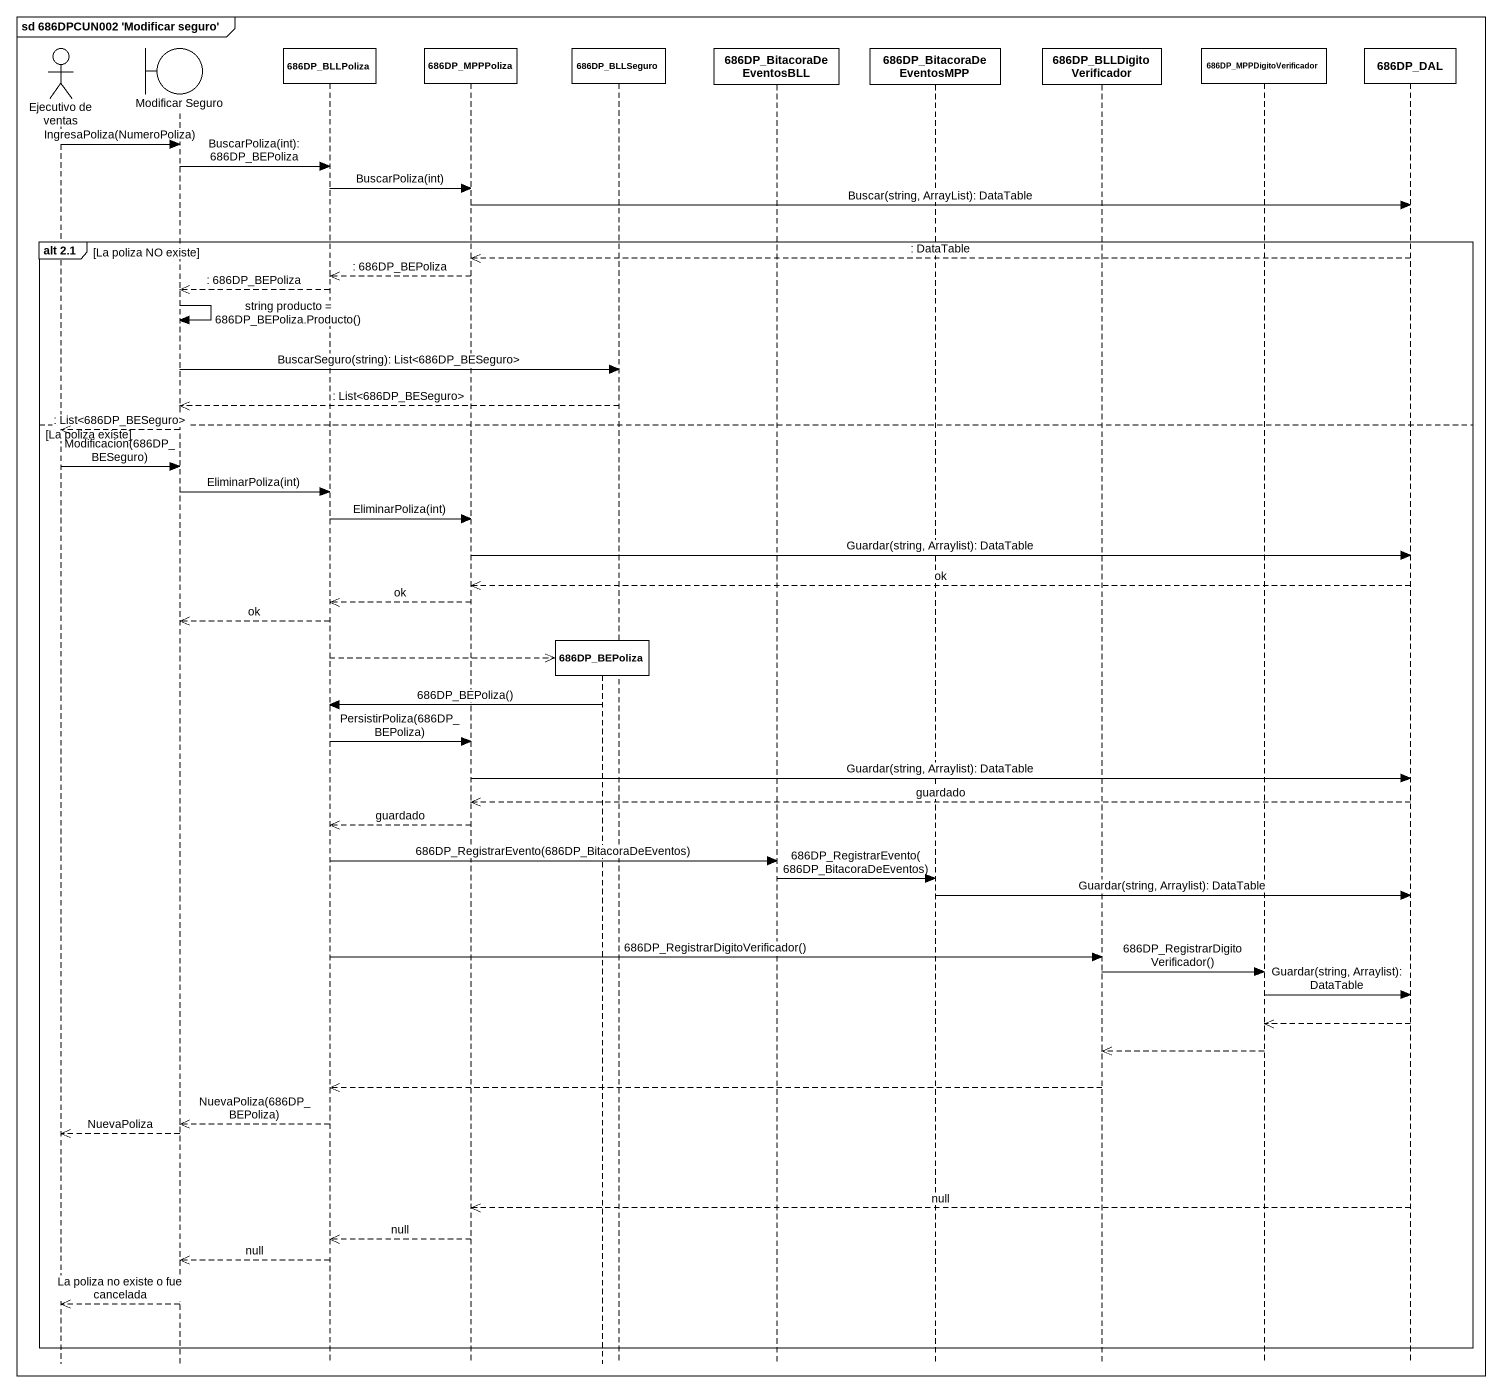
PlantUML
@startuml
mainframe sd 686DPCUN002 'Modificar seguro'
hide footbox
actor "Ejecutivo de ventas" as Ejecutivo_de_ventas
boundary "Modificar Seguro" as Modificar_Seguro
participant "686DP_BLLPoliza" as c686DP_BLLPoliza
participant "686DP_MPPPoliza" as c686DP_MPPPoliza
participant "686DP_BEPoliza" as c686DP_BEPoliza
participant "686DP_BLLSeguro" as c686DP_BLLSeguro
participant "686DP_BitacoraDeEventosBLL" as c686DP_BitacoraDeEventosBLL
participant "686DP_BitacoraDeEventosMPP" as c686DP_BitacoraDeEventosMPP
participant "686DP_BLLDigitoVerificador" as c686DP_BLLDigitoVerificador
participant "686DP_MPPDigitoVerificador" as c686DP_MPPDigitoVerificador
participant "686DP_DAL" as c686DP_DAL

Ejecutivo_de_ventas -> Modificar_Seguro : IngresaPoliza(NumeroPoliza)
Modificar_Seguro -> c686DP_BLLPoliza : BuscarPoliza(int): 686DP_BEPoliza
c686DP_BLLPoliza -> c686DP_MPPPoliza : BuscarPoliza(int)
c686DP_MPPPoliza -> c686DP_DAL : Buscar(string, ArrayList): DataTable
group alt 2.1 [La poliza NO existe]
  c686DP_DAL -->> c686DP_MPPPoliza : : DataTable
  c686DP_MPPPoliza -->> c686DP_BLLPoliza : : 686DP_BEPoliza
  c686DP_BLLPoliza -->> Modificar_Seguro : : 686DP_BEPoliza
  Modificar_Seguro -> Modificar_Seguro : string producto = 686DP_BEPoliza.Producto()
  Modificar_Seguro -> c686DP_BLLSeguro : BuscarSeguro(string): List<686DP_BESeguro>
  c686DP_BLLSeguro -->> Modificar_Seguro : : List<686DP_BESeguro>
else La poliza existe
  Modificar_Seguro -->> Ejecutivo_de_ventas : : List<686DP_BESeguro>
  Ejecutivo_de_ventas -> Modificar_Seguro : Modificacion(686DP_BESeguro)
  Modificar_Seguro -> c686DP_BLLPoliza : EliminarPoliza(int)
  c686DP_BLLPoliza -> c686DP_MPPPoliza : EliminarPoliza(int)
  c686DP_MPPPoliza -> c686DP_DAL : Guardar(string, Arraylist): DataTable
  c686DP_DAL -->> c686DP_MPPPoliza : ok
  c686DP_MPPPoliza -->> c686DP_BLLPoliza : ok
  c686DP_BLLPoliza -->> Modificar_Seguro : ok
  c686DP_BLLPoliza -->> c686DP_BEPoliza **
  c686DP_BEPoliza -> c686DP_BLLPoliza : 686DP_BEPoliza()
  c686DP_BLLPoliza -> c686DP_MPPPoliza : PersistirPoliza(686DP_BEPoliza)
  c686DP_MPPPoliza -> c686DP_DAL : Guardar(string, Arraylist): DataTable
  c686DP_DAL -->> c686DP_MPPPoliza : guardado
  c686DP_MPPPoliza -->> c686DP_BLLPoliza : guardado
  c686DP_BLLPoliza -> c686DP_BitacoraDeEventosBLL : 686DP_RegistrarEvento(686DP_BitacoraDeEventos)
  c686DP_BitacoraDeEventosBLL -> c686DP_BitacoraDeEventosMPP : 686DP_RegistrarEvento(686DP_BitacoraDeEventos)
  c686DP_BitacoraDeEventosMPP -> c686DP_DAL : Guardar(string, Arraylist): DataTable
  c686DP_BLLPoliza -> c686DP_BLLDigitoVerificador : 686DP_RegistrarDigitoVerificador()
  c686DP_BLLDigitoVerificador -> c686DP_MPPDigitoVerificador : 686DP_RegistrarDigitoVerificador()
  c686DP_MPPDigitoVerificador -> c686DP_DAL : Guardar(string, Arraylist): DataTable
  c686DP_DAL -->> c686DP_MPPDigitoVerificador
  c686DP_MPPDigitoVerificador -->> c686DP_BLLDigitoVerificador
  c686DP_BLLDigitoVerificador -->> c686DP_BLLPoliza
  c686DP_BLLPoliza -->> Modificar_Seguro : NuevaPoliza(686DP_BEPoliza)
  Modificar_Seguro -->> Ejecutivo_de_ventas : NuevaPoliza
  c686DP_DAL -->> c686DP_MPPPoliza : null
  c686DP_MPPPoliza -->> c686DP_BLLPoliza : null
  c686DP_BLLPoliza -->> Modificar_Seguro : null
  Modificar_Seguro -->> Ejecutivo_de_ventas : La poliza no existe o fue cancelada
end
@enduml
